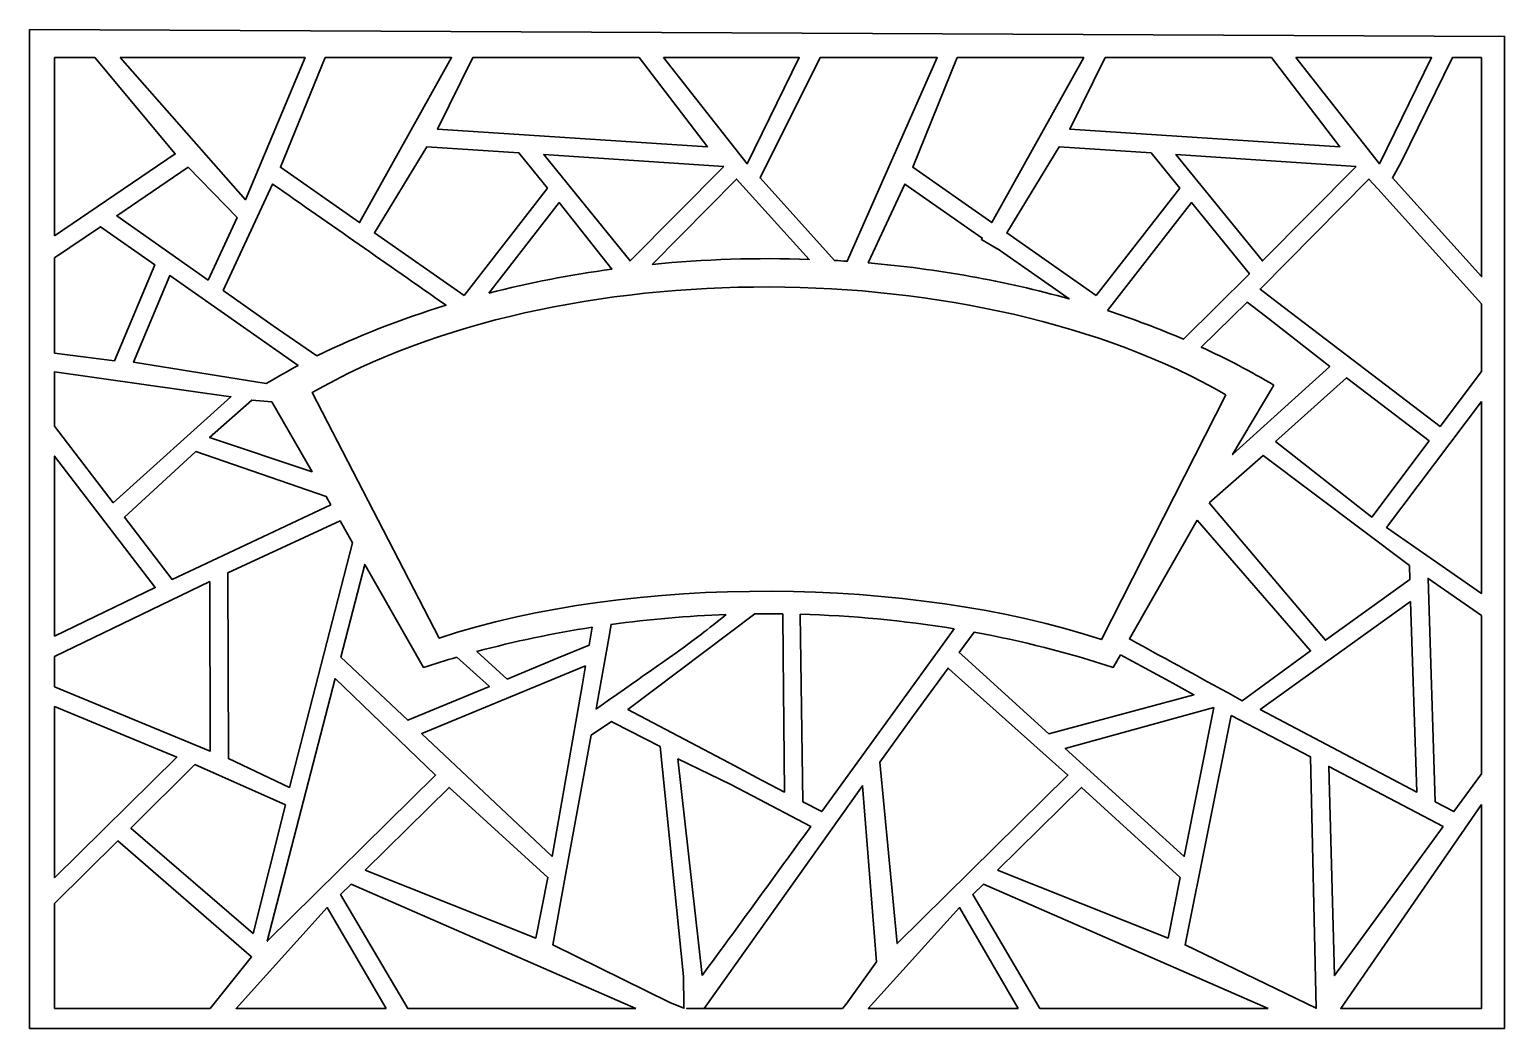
# Model space of a CAD drawing. Header units: centimetres. Extents: x -17.06 to -10.32, y -0.58 to 3.98.
import ezdxf

# ---------------------------------------------------------------- set-up
doc = ezdxf.new("R2010")
doc.units = ezdxf.units.CM
doc.header["$MEASUREMENT"] = 0
doc.layers.add('layer 1', color=7, linetype='Continuous')

msp = doc.modelspace()

# ---------------------------------------------------------------- linework, layer by layer
at = {"layer": 'layer 1', "color": 250, "lineweight": 30}
for points, knots in [([(-14.23947, -0.58436), (-14.23947, -0.58436), (-13.23503, -0.58436), (-13.23503, -0.58436), (-13.23503, -0.58436), (-13.23503, -0.58436), (-14.23947, -0.58436), (-14.23947, -0.58436), (-14.23947, -0.58436), (-14.23947, -0.58436), (-17.0617, -0.58436), (-17.0617, -0.58436), (-17.0617, -0.58436), (-17.0617, -0.58436), (-17.0617, 3.97959), (-17.0617, 3.97959), (-17.0617, 3.97959), (-17.0617, 3.97959), (-10.32105, 3.94799), (-10.32105, 3.94799), (-10.32105, 3.94799), (-10.32105, 3.94799), (-10.32105, 3.94259), (-10.32105, 3.94259), (-10.32105, 3.94259), (-10.32105, 3.94259), (-10.32105, -0.58436), (-10.32105, -0.58436), (-10.32105, -0.58436), (-10.32105, -0.58436), (-13.23464, -0.58436), (-13.23464, -0.58436), (-13.23464, -0.58436), (-13.23464, -0.58436), (-14.23947, -0.58436), (-14.23947, -0.58436)], [0, 0, 0, 0, 0.1, 0.1, 0.1, 0.1, 0.2, 0.2, 0.2, 0.2, 0.3, 0.3, 0.3, 0.3, 0.4, 0.4, 0.4, 0.4, 0.5, 0.5, 0.5, 0.5, 0.6, 0.6, 0.6, 0.6, 0.7, 0.7, 0.7, 0.7, 0.8, 0.8, 0.8, 0.8, 1, 1, 1, 1]), ([(-16.9472, 3.03659), (-16.9472, 3.03659), (-16.9472, 3.851), (-16.9472, 3.851), (-16.9472, 3.851), (-16.9472, 3.851), (-16.94578, 3.851), (-16.94578, 3.851), (-16.94578, 3.851), (-16.94578, 3.851), (-16.76312, 3.851), (-16.76312, 3.851), (-16.76312, 3.851), (-16.76312, 3.851), (-16.39529, 3.41118), (-16.39529, 3.41118), (-16.39529, 3.41118), (-16.39529, 3.41118), (-16.9472, 3.03659), (-16.9472, 3.03659)], [0, 0, 0, 0, 0.1666667, 0.1666667, 0.1666667, 0.1666667, 0.3333333, 0.3333333, 0.3333333, 0.3333333, 0.5, 0.5, 0.5, 0.5, 0.6666667, 0.6666667, 0.6666667, 0.6666667, 1, 1, 1, 1]), ([(-16.64696, 3.851), (-16.64696, 3.851), (-15.80253, 3.851), (-15.80253, 3.851), (-15.80253, 3.851), (-15.80253, 3.851), (-16.07518, 3.20161), (-16.07518, 3.20161), (-16.07518, 3.20161), (-16.07518, 3.20161), (-16.64696, 3.851), (-16.64696, 3.851)], [0, 0, 0, 0, 0.25, 0.25, 0.25, 0.25, 0.5, 0.5, 0.5, 0.5, 1, 1, 1, 1]), ([(-15.71115, 3.851), (-15.71115, 3.851), (-15.13299, 3.851), (-15.13299, 3.851), (-15.13299, 3.851), (-15.13299, 3.851), (-15.55342, 3.09779), (-15.55342, 3.09779), (-15.55342, 3.09779), (-15.55342, 3.09779), (-15.91486, 3.35016), (-15.91486, 3.35016), (-15.91486, 3.35016), (-15.91486, 3.35016), (-15.71115, 3.851), (-15.71115, 3.851)], [0, 0, 0, 0, 0.2, 0.2, 0.2, 0.2, 0.4, 0.4, 0.4, 0.4, 0.6, 0.6, 0.6, 0.6, 1, 1, 1, 1]), ([(-15.03585, 3.851), (-15.03585, 3.851), (-14.27587, 3.851), (-14.27587, 3.851), (-14.27587, 3.851), (-14.27587, 3.851), (-13.96345, 3.44336), (-13.96345, 3.44336), (-13.96345, 3.44336), (-13.96345, 3.44336), (-15.19716, 3.52386), (-15.19716, 3.52386), (-15.19716, 3.52386), (-15.19716, 3.52386), (-15.03585, 3.851), (-15.03585, 3.851)], [0, 0, 0, 0, 0.2, 0.2, 0.2, 0.2, 0.4, 0.4, 0.4, 0.4, 0.6, 0.6, 0.6, 0.6, 1, 1, 1, 1]), ([(-14.16419, 3.851), (-14.16419, 3.851), (-13.54368, 3.851), (-13.54368, 3.851), (-13.54368, 3.851), (-13.54368, 3.851), (-13.78147, 3.3663), (-13.78147, 3.3663), (-13.78147, 3.3663), (-13.78147, 3.3663), (-14.16419, 3.851), (-14.16419, 3.851)], [0, 0, 0, 0, 0.25, 0.25, 0.25, 0.25, 0.5, 0.5, 0.5, 0.5, 1, 1, 1, 1]), ([(-13.38311, 2.92475), (-13.36029, 2.92351), (-13.34705, 2.92208), (-13.32427, 2.92055), (-13.32427, 2.92055), (-13.32427, 2.92055), (-12.91319, 3.851), (-12.91319, 3.851), (-12.91319, 3.851), (-12.91319, 3.851), (-13.44854, 3.851), (-13.44854, 3.851), (-13.44854, 3.851), (-13.44854, 3.851), (-13.72279, 3.30147), (-13.72279, 3.30147), (-13.72279, 3.30147), (-13.72279, 3.30147), (-13.38311, 2.92475), (-13.38311, 2.92475)], [0, 0, 0, 0, 0.1666667, 0.1666667, 0.1666667, 0.1666667, 0.3333333, 0.3333333, 0.3333333, 0.3333333, 0.5, 0.5, 0.5, 0.5, 0.6666667, 0.6666667, 0.6666667, 0.6666667, 1, 1, 1, 1]), ([(-12.82181, 3.851), (-12.82181, 3.851), (-12.24366, 3.851), (-12.24366, 3.851), (-12.24366, 3.851), (-12.24366, 3.851), (-12.66409, 3.09779), (-12.66409, 3.09779), (-12.66409, 3.09779), (-12.66409, 3.09779), (-13.02552, 3.35016), (-13.02552, 3.35016), (-13.02552, 3.35016), (-13.02552, 3.35016), (-12.82181, 3.851), (-12.82181, 3.851)], [0, 0, 0, 0, 0.2, 0.2, 0.2, 0.2, 0.4, 0.4, 0.4, 0.4, 0.6, 0.6, 0.6, 0.6, 1, 1, 1, 1]), ([(-12.14651, 3.851), (-12.14651, 3.851), (-11.38654, 3.851), (-11.38654, 3.851), (-11.38654, 3.851), (-11.38654, 3.851), (-11.07412, 3.44336), (-11.07412, 3.44336), (-11.07412, 3.44336), (-11.07412, 3.44336), (-12.30782, 3.52386), (-12.30782, 3.52386), (-12.30782, 3.52386), (-12.30782, 3.52386), (-12.14651, 3.851), (-12.14651, 3.851)], [0, 0, 0, 0, 0.2, 0.2, 0.2, 0.2, 0.4, 0.4, 0.4, 0.4, 0.6, 0.6, 0.6, 0.6, 1, 1, 1, 1]), ([(-11.27485, 3.851), (-11.27485, 3.851), (-10.65434, 3.851), (-10.65434, 3.851), (-10.65434, 3.851), (-10.65434, 3.851), (-10.89214, 3.3663), (-10.89214, 3.3663), (-10.89214, 3.3663), (-10.89214, 3.3663), (-11.27485, 3.851), (-11.27485, 3.851)], [0, 0, 0, 0, 0.25, 0.25, 0.25, 0.25, 0.5, 0.5, 0.5, 0.5, 1, 1, 1, 1]), ([(-10.42575, 3.851), (-10.42575, 3.851), (-10.42575, 2.85105), (-10.42575, 2.85105), (-10.42575, 2.85105), (-10.42575, 2.85105), (-10.83346, 3.30147), (-10.83346, 3.30147), (-10.83346, 3.30147), (-10.83346, 3.30147), (-10.79317, 3.37311), (-10.79317, 3.37311), (-10.79317, 3.37311), (-10.79317, 3.37311), (-10.79317, 3.37311), (-10.79317, 3.37311), (-10.79317, 3.37311), (-10.79317, 3.37311), (-10.55921, 3.851), (-10.55921, 3.851), (-10.55921, 3.851), (-10.55921, 3.851), (-10.42643, 3.851), (-10.42643, 3.851), (-10.42643, 3.851), (-10.42643, 3.851), (-10.42575, 3.851), (-10.42575, 3.851)], [0, 0, 0, 0, 0.125, 0.125, 0.125, 0.125, 0.25, 0.25, 0.25, 0.25, 0.375, 0.375, 0.375, 0.375, 0.5, 0.5, 0.5, 0.5, 0.625, 0.625, 0.625, 0.625, 0.75, 0.75, 0.75, 0.75, 1, 1, 1, 1]), ([(-15.07585, 2.76431), (-15.07585, 2.76431), (-14.69465, 3.25514), (-14.69465, 3.25514), (-14.69465, 3.25514), (-14.69465, 3.25514), (-14.82513, 3.4156), (-14.82513, 3.4156), (-14.82513, 3.4156), (-14.82513, 3.4156), (-15.24629, 3.44309), (-15.24629, 3.44309), (-15.24629, 3.44309), (-15.24629, 3.44309), (-15.48524, 3.05017), (-15.48524, 3.05017), (-15.48524, 3.05017), (-15.48524, 3.05017), (-15.07585, 2.76431), (-15.07585, 2.76431)], [0, 0, 0, 0, 0.1666667, 0.1666667, 0.1666667, 0.1666667, 0.3333333, 0.3333333, 0.3333333, 0.3333333, 0.5, 0.5, 0.5, 0.5, 0.6666667, 0.6666667, 0.6666667, 0.6666667, 1, 1, 1, 1]), ([(-12.18651, 2.76431), (-12.18651, 2.76431), (-11.80531, 3.25514), (-11.80531, 3.25514), (-11.80531, 3.25514), (-11.80531, 3.25514), (-11.93579, 3.4156), (-11.93579, 3.4156), (-11.93579, 3.4156), (-11.93579, 3.4156), (-12.35695, 3.44309), (-12.35695, 3.44309), (-12.35695, 3.44309), (-12.35695, 3.44309), (-12.5959, 3.05017), (-12.5959, 3.05017), (-12.5959, 3.05017), (-12.5959, 3.05017), (-12.18651, 2.76431), (-12.18651, 2.76431)], [0, 0, 0, 0, 0.1666667, 0.1666667, 0.1666667, 0.1666667, 0.3333333, 0.3333333, 0.3333333, 0.3333333, 0.5, 0.5, 0.5, 0.5, 0.6666667, 0.6666667, 0.6666667, 0.6666667, 1, 1, 1, 1]), ([(-13.88864, 3.35442), (-13.88864, 3.35442), (-14.71196, 3.40822), (-14.71196, 3.40822), (-14.71196, 3.40822), (-14.71196, 3.40822), (-14.31706, 2.92261), (-14.31706, 2.92261), (-14.31706, 2.92261), (-14.31706, 2.92261), (-13.88864, 3.35442), (-13.88864, 3.35442)], [0, 0, 0, 0, 0.25, 0.25, 0.25, 0.25, 0.5, 0.5, 0.5, 0.5, 1, 1, 1, 1]), ([(-10.9993, 3.35442), (-10.9993, 3.35442), (-11.82262, 3.40822), (-11.82262, 3.40822), (-11.82262, 3.40822), (-11.82262, 3.40822), (-11.42773, 2.92261), (-11.42773, 2.92261), (-11.42773, 2.92261), (-11.42773, 2.92261), (-10.9993, 3.35442), (-10.9993, 3.35442)], [0, 0, 0, 0, 0.25, 0.25, 0.25, 0.25, 0.5, 0.5, 0.5, 0.5, 1, 1, 1, 1]), ([(-16.24529, 2.83505), (-16.24529, 2.83505), (-16.11268, 3.1208), (-16.11268, 3.1208), (-16.11268, 3.1208), (-16.11268, 3.1208), (-16.33617, 3.35044), (-16.33617, 3.35044), (-16.33617, 3.35044), (-16.33617, 3.35044), (-16.6631, 3.12854), (-16.6631, 3.12854), (-16.6631, 3.12854), (-16.6631, 3.12854), (-16.24529, 2.83505), (-16.24529, 2.83505)], [0, 0, 0, 0, 0.2, 0.2, 0.2, 0.2, 0.4, 0.4, 0.4, 0.4, 0.6, 0.6, 0.6, 0.6, 1, 1, 1, 1]), ([(-15.74914, 2.48801), (-15.56279, 2.57944), (-15.36448, 2.65667), (-15.15801, 2.7199), (-15.15801, 2.7199), (-15.43078, 2.91036), (-15.68075, 3.08491), (-15.95053, 3.27329), (-15.95053, 3.27329), (-15.95053, 3.27329), (-16.17638, 2.78664), (-16.17638, 2.78664), (-16.17638, 2.78664), (-16.17638, 2.78664), (-15.94797, 2.6262), (-15.94797, 2.6262), (-15.94797, 2.6262), (-15.94797, 2.6262), (-15.94797, 2.6262), (-15.94797, 2.6262), (-15.94797, 2.6262), (-15.94797, 2.6262), (-15.94797, 2.6262), (-15.94797, 2.6262), (-15.94797, 2.6262), (-15.94797, 2.6262), (-15.94797, 2.6262), (-15.94797, 2.6262), (-15.94797, 2.6262), (-15.94797, 2.6262), (-15.74914, 2.48801), (-15.74914, 2.48801)], [0, 0, 0, 0, 0.1111111, 0.1111111, 0.1111111, 0.1111111, 0.2222222, 0.2222222, 0.2222222, 0.2222222, 0.3333333, 0.3333333, 0.3333333, 0.3333333, 0.4444444, 0.4444444, 0.4444444, 0.4444444, 0.5555556, 0.5555556, 0.5555556, 0.5555556, 0.6666667, 0.6666667, 0.6666667, 0.6666667, 0.7777778, 0.7777778, 0.7777778, 0.7777778, 1, 1, 1, 1]), ([(-14.21595, 2.90644), (-13.97852, 2.93015), (-13.73781, 2.93776), (-13.49826, 2.92943), (-13.49826, 2.92943), (-13.49826, 2.92943), (-13.83029, 3.29625), (-13.83029, 3.29625), (-13.83029, 3.29625), (-13.83029, 3.29625), (-14.21595, 2.90644), (-14.21595, 2.90644)], [0, 0, 0, 0, 0.25, 0.25, 0.25, 0.25, 0.5, 0.5, 0.5, 0.5, 1, 1, 1, 1]), ([(-13.22853, 2.91329), (-12.91386, 2.88636), (-12.60417, 2.83144), (-12.30974, 2.74857), (-12.30974, 2.74857), (-12.30974, 2.74857), (-12.63935, 2.97873), (-12.63935, 2.97873), (-12.63935, 2.97873), (-12.63935, 2.97873), (-12.64025, 2.97725), (-12.64025, 2.97725), (-12.64025, 2.97725), (-12.64025, 2.97725), (-12.71118, 3.02035), (-12.71118, 3.02035), (-12.71118, 3.02035), (-12.71118, 3.02035), (-12.70754, 3.02634), (-12.70754, 3.02634), (-12.70754, 3.02634), (-12.70754, 3.02634), (-13.06119, 3.27329), (-13.06119, 3.27329), (-13.06119, 3.27329), (-13.06119, 3.27329), (-13.22853, 2.91329), (-13.22853, 2.91329)], [0, 0, 0, 0, 0.125, 0.125, 0.125, 0.125, 0.25, 0.25, 0.25, 0.25, 0.375, 0.375, 0.375, 0.375, 0.5, 0.5, 0.5, 0.5, 0.625, 0.625, 0.625, 0.625, 0.75, 0.75, 0.75, 0.75, 1, 1, 1, 1]), ([(-10.42575, 2.72707), (-10.42575, 2.72707), (-10.42575, 2.41769), (-10.42575, 2.41769), (-10.42575, 2.41769), (-10.42575, 2.41769), (-10.61542, 2.16641), (-10.61542, 2.16641), (-10.61542, 2.16641), (-10.61542, 2.16641), (-11.35793, 2.73249), (-11.35793, 2.73249), (-11.35793, 2.73249), (-11.35793, 2.73249), (-11.43818, 2.79368), (-11.43818, 2.79368), (-11.43818, 2.79368), (-11.43818, 2.79368), (-10.94095, 3.29625), (-10.94095, 3.29625), (-10.94095, 3.29625), (-10.94095, 3.29625), (-10.90041, 3.25146), (-10.90041, 3.25146), (-10.90041, 3.25146), (-10.90041, 3.25146), (-10.42575, 2.72707), (-10.42575, 2.72707)], [0, 0, 0, 0, 0.125, 0.125, 0.125, 0.125, 0.25, 0.25, 0.25, 0.25, 0.375, 0.375, 0.375, 0.375, 0.5, 0.5, 0.5, 0.5, 0.625, 0.625, 0.625, 0.625, 0.75, 0.75, 0.75, 0.75, 1, 1, 1, 1]), ([(-14.96227, 2.77504), (-14.77926, 2.82219), (-14.59097, 2.85877), (-14.39972, 2.88477), (-14.39972, 2.88477), (-14.39972, 2.88477), (-14.64081, 3.18894), (-14.64081, 3.18894), (-14.64081, 3.18894), (-14.64081, 3.18894), (-14.96227, 2.77504), (-14.96227, 2.77504)], [0, 0, 0, 0, 0.25, 0.25, 0.25, 0.25, 0.5, 0.5, 0.5, 0.5, 1, 1, 1, 1]), ([(-12.13485, 2.69531), (-12.01618, 2.65654), (-11.90049, 2.61298), (-11.7884, 2.56473), (-11.7884, 2.56473), (-11.7884, 2.56473), (-11.48655, 2.86316), (-11.48655, 2.86316), (-11.48655, 2.86316), (-11.48655, 2.86316), (-11.75148, 3.18894), (-11.75148, 3.18894), (-11.75148, 3.18894), (-11.75148, 3.18894), (-12.13485, 2.69531), (-12.13485, 2.69531)], [0, 0, 0, 0, 0.2, 0.2, 0.2, 0.2, 0.4, 0.4, 0.4, 0.4, 0.6, 0.6, 0.6, 0.6, 1, 1, 1, 1]), ([(-16.9472, 2.50025), (-16.9472, 2.50025), (-16.9472, 2.93571), (-16.9472, 2.93571), (-16.9472, 2.93571), (-16.9472, 2.93571), (-16.73693, 3.07843), (-16.73693, 3.07843), (-16.73693, 3.07843), (-16.73693, 3.07843), (-16.48948, 2.9046), (-16.48948, 2.9046), (-16.48948, 2.9046), (-16.48948, 2.9046), (-16.67384, 2.46534), (-16.67384, 2.46534), (-16.67384, 2.46534), (-16.67384, 2.46534), (-16.9472, 2.50025), (-16.9472, 2.50025)], [0, 0, 0, 0, 0.1666667, 0.1666667, 0.1666667, 0.1666667, 0.3333333, 0.3333333, 0.3333333, 0.3333333, 0.5, 0.5, 0.5, 0.5, 0.6666667, 0.6666667, 0.6666667, 0.6666667, 1, 1, 1, 1]), ([(-11.59455, 2.31123), (-11.59455, 2.31123), (-12.16333, 1.19264), (-12.16333, 1.19264), (-12.16333, 1.19264), (-13.0306, 1.47878), (-14.30734, 1.49253), (-15.18914, 1.19897), (-15.18914, 1.19897), (-15.18914, 1.19897), (-15.77024, 2.32064), (-15.77024, 2.32064), (-15.77024, 2.32064), (-14.63962, 2.97016), (-12.72382, 2.96146), (-11.59455, 2.31123)], [0, 0, 0, 0, 0.2, 0.2, 0.2, 0.2, 0.4, 0.4, 0.4, 0.4, 0.6, 0.6, 0.6, 0.6, 1, 1, 1, 1]), ([(-15.98004, 2.36166), (-15.93699, 2.38668), (-15.87908, 2.42115), (-15.83452, 2.44453), (-15.83452, 2.44453), (-15.83452, 2.44453), (-16.42032, 2.85603), (-16.42032, 2.85603), (-16.42032, 2.85603), (-16.42032, 2.85603), (-16.58588, 2.45978), (-16.58588, 2.45978), (-16.58588, 2.45978), (-16.58588, 2.45978), (-15.98004, 2.36166), (-15.98004, 2.36166)], [0, 0, 0, 0, 0.2, 0.2, 0.2, 0.2, 0.4, 0.4, 0.4, 0.4, 0.6, 0.6, 0.6, 0.6, 1, 1, 1, 1]), ([(-11.37472, 2.35453), (-11.37472, 2.35453), (-11.56346, 2.03776), (-11.56346, 2.03776), (-11.56346, 2.03776), (-11.56346, 2.03776), (-11.12001, 2.43973), (-11.12001, 2.43973), (-11.12001, 2.43973), (-11.12001, 2.43973), (-11.4132, 2.6698), (-11.4132, 2.6698), (-11.4132, 2.6698), (-11.4132, 2.6698), (-11.4973, 2.73392), (-11.4973, 2.73392), (-11.4973, 2.73392), (-11.4973, 2.73392), (-11.70715, 2.52864), (-11.70715, 2.52864), (-11.70715, 2.52864), (-11.59186, 2.4758), (-11.48076, 2.41779), (-11.37472, 2.35453)], [0, 0, 0, 0, 0.1428571, 0.1428571, 0.1428571, 0.1428571, 0.2857143, 0.2857143, 0.2857143, 0.2857143, 0.4285714, 0.4285714, 0.4285714, 0.4285714, 0.5714286, 0.5714286, 0.5714286, 0.5714286, 0.7142857, 0.7142857, 0.7142857, 0.7142857, 1, 1, 1, 1]), ([(-16.9472, 2.16739), (-16.9472, 2.16739), (-16.9472, 2.41628), (-16.9472, 2.41628), (-16.9472, 2.41628), (-16.9472, 2.41628), (-16.14144, 2.3019), (-16.14144, 2.3019), (-16.14144, 2.3019), (-16.14144, 2.3019), (-16.67912, 1.81774), (-16.67912, 1.81774), (-16.67912, 1.81774), (-16.67912, 1.81774), (-16.9472, 2.16739), (-16.9472, 2.16739)], [0, 0, 0, 0, 0.2, 0.2, 0.2, 0.2, 0.4, 0.4, 0.4, 0.4, 0.6, 0.6, 0.6, 0.6, 1, 1, 1, 1]), ([(-11.36813, 2.09671), (-11.36813, 2.09671), (-10.92805, 1.75223), (-10.92805, 1.75223), (-10.92805, 1.75223), (-10.92805, 1.75223), (-10.66564, 2.09987), (-10.66564, 2.09987), (-10.66564, 2.09987), (-10.66564, 2.09987), (-11.04297, 2.38882), (-11.04297, 2.38882), (-11.04297, 2.38882), (-11.04297, 2.38882), (-11.36813, 2.09671), (-11.36813, 2.09671)], [0, 0, 0, 0, 0.2, 0.2, 0.2, 0.2, 0.4, 0.4, 0.4, 0.4, 0.6, 0.6, 0.6, 0.6, 1, 1, 1, 1]), ([(-15.95436, 2.27839), (-15.95436, 2.27839), (-16.04518, 2.28659), (-16.04518, 2.28659), (-16.04518, 2.28659), (-16.04518, 2.28659), (-16.23866, 2.11624), (-16.23866, 2.11624), (-16.23866, 2.11624), (-16.23866, 2.11624), (-15.77031, 1.95888), (-15.77031, 1.95888), (-15.77031, 1.95888), (-15.77031, 1.95888), (-15.95436, 2.27839), (-15.95436, 2.27839)], [0, 0, 0, 0, 0.2, 0.2, 0.2, 0.2, 0.4, 0.4, 0.4, 0.4, 0.6, 0.6, 0.6, 0.6, 1, 1, 1, 1]), ([(-10.42575, 2.27975), (-10.42575, 2.27975), (-10.42575, 1.40339), (-10.42575, 1.40339), (-10.42575, 1.40339), (-10.42575, 1.40339), (-10.85974, 1.70479), (-10.85974, 1.70479), (-10.85974, 1.70479), (-10.85974, 1.70479), (-10.42575, 2.27975), (-10.42575, 2.27975)], [0, 0, 0, 0, 0.25, 0.25, 0.25, 0.25, 0.5, 0.5, 0.5, 0.5, 1, 1, 1, 1]), ([(-16.9472, 1.20839), (-16.9472, 1.20839), (-16.9472, 2.03079), (-16.9472, 2.03079), (-16.9472, 2.03079), (-16.9472, 2.03079), (-16.4867, 1.43017), (-16.4867, 1.43017), (-16.4867, 1.43017), (-16.4867, 1.43017), (-16.9472, 1.20839), (-16.9472, 1.20839)], [0, 0, 0, 0, 0.25, 0.25, 0.25, 0.25, 0.5, 0.5, 0.5, 0.5, 1, 1, 1, 1]), ([(-15.68412, 1.80759), (-15.68412, 1.80759), (-15.70582, 1.84568), (-15.70582, 1.84568), (-15.70582, 1.84568), (-15.70582, 1.84568), (-16.30148, 2.05227), (-16.30148, 2.05227), (-16.30148, 2.05227), (-16.30148, 2.05227), (-16.62796, 1.75102), (-16.62796, 1.75102), (-16.62796, 1.75102), (-16.62796, 1.75102), (-16.41021, 1.46701), (-16.41021, 1.46701), (-16.41021, 1.46701), (-16.41021, 1.46701), (-15.68412, 1.80759), (-15.68412, 1.80759)], [0, 0, 0, 0, 0.1666667, 0.1666667, 0.1666667, 0.1666667, 0.3333333, 0.3333333, 0.3333333, 0.3333333, 0.5, 0.5, 0.5, 0.5, 0.6666667, 0.6666667, 0.6666667, 0.6666667, 1, 1, 1, 1]), ([(-11.67129, 1.81757), (-11.67129, 1.81757), (-11.42467, 2.03307), (-11.42467, 2.03307), (-11.42467, 2.03307), (-11.42467, 2.03307), (-10.75511, 1.53052), (-10.75511, 1.53052), (-10.75511, 1.53052), (-10.75511, 1.53052), (-10.75308, 1.46701), (-10.75308, 1.46701), (-10.75308, 1.46701), (-10.75308, 1.46701), (-11.1396, 1.18923), (-11.1396, 1.18923), (-11.1396, 1.18923), (-11.1396, 1.18923), (-11.67129, 1.81757), (-11.67129, 1.81757)], [0, 0, 0, 0, 0.1666667, 0.1666667, 0.1666667, 0.1666667, 0.3333333, 0.3333333, 0.3333333, 0.3333333, 0.5, 0.5, 0.5, 0.5, 0.6666667, 0.6666667, 0.6666667, 0.6666667, 1, 1, 1, 1]), ([(-15.58566, 1.63475), (-15.58566, 1.63475), (-15.64245, 1.73444), (-15.64245, 1.73444), (-15.64245, 1.73444), (-15.64245, 1.73444), (-16.15559, 1.49684), (-16.15559, 1.49684), (-16.15559, 1.49684), (-16.15559, 1.49684), (-16.15251, 0.64849), (-16.15251, 0.64849), (-16.15251, 0.64849), (-16.15251, 0.64849), (-15.8729, 0.51732), (-15.8729, 0.51732), (-15.8729, 0.51732), (-15.8729, 0.51732), (-15.58566, 1.63475), (-15.58566, 1.63475)], [0, 0, 0, 0, 0.1666667, 0.1666667, 0.1666667, 0.1666667, 0.3333333, 0.3333333, 0.3333333, 0.3333333, 0.5, 0.5, 0.5, 0.5, 0.6666667, 0.6666667, 0.6666667, 0.6666667, 1, 1, 1, 1]), ([(-11.72608, 1.73777), (-11.72608, 1.73777), (-12.03498, 1.19553), (-12.03498, 1.19553), (-12.03498, 1.19553), (-11.86334, 1.10144), (-11.69169, 1.00734), (-11.52004, 0.91324), (-11.52004, 0.91324), (-11.52004, 0.91324), (-11.20747, 1.14045), (-11.20747, 1.14045), (-11.20747, 1.14045), (-11.20747, 1.14045), (-11.72608, 1.73777), (-11.72608, 1.73777)], [0, 0, 0, 0, 0.2, 0.2, 0.2, 0.2, 0.4, 0.4, 0.4, 0.4, 0.6, 0.6, 0.6, 0.6, 1, 1, 1, 1]), ([(-15.10813, 1.11233), (-15.15953, 1.09737), (-15.21052, 1.08159), (-15.26104, 1.06492), (-15.26104, 1.06492), (-15.26104, 1.06492), (-15.52926, 1.53575), (-15.52926, 1.53575), (-15.52926, 1.53575), (-15.52926, 1.53575), (-15.63874, 1.11278), (-15.63874, 1.11278), (-15.63874, 1.11278), (-15.63874, 1.11278), (-15.33277, 0.82383), (-15.33277, 0.82383), (-15.33277, 0.82383), (-15.33277, 0.82383), (-14.96007, 0.97809), (-14.96007, 0.97809), (-14.96007, 0.97809), (-14.96007, 0.97809), (-15.10813, 1.11233), (-15.10813, 1.11233)], [0, 0, 0, 0, 0.1428571, 0.1428571, 0.1428571, 0.1428571, 0.2857143, 0.2857143, 0.2857143, 0.2857143, 0.4285714, 0.4285714, 0.4285714, 0.4285714, 0.5714286, 0.5714286, 0.5714286, 0.5714286, 0.7142857, 0.7142857, 0.7142857, 0.7142857, 1, 1, 1, 1]), ([(-16.9472, 0.97651), (-16.9472, 0.97651), (-16.9472, 1.11559), (-16.9472, 1.11559), (-16.9472, 1.11559), (-16.9472, 1.11559), (-16.23815, 1.45708), (-16.23815, 1.45708), (-16.23815, 1.45708), (-16.23815, 1.45708), (-16.23533, 0.68268), (-16.23533, 0.68268), (-16.23533, 0.68268), (-16.23533, 0.68268), (-16.9472, 0.97651), (-16.9472, 0.97651)], [0, 0, 0, 0, 0.2, 0.2, 0.2, 0.2, 0.4, 0.4, 0.4, 0.4, 0.6, 0.6, 0.6, 0.6, 1, 1, 1, 1]), ([(-10.42575, 1.30178), (-10.42575, 1.30178), (-10.42575, 0.57977), (-10.42575, 0.57977), (-10.42575, 0.57977), (-10.42575, 0.57977), (-10.55205, 0.40654), (-10.55205, 0.40654), (-10.55205, 0.40654), (-10.55205, 0.40654), (-10.63802, 0.45177), (-10.63802, 0.45177), (-10.63802, 0.45177), (-10.63802, 0.45177), (-10.6705, 1.47176), (-10.6705, 1.47176), (-10.6705, 1.47176), (-10.6705, 1.47176), (-10.42575, 1.30178), (-10.42575, 1.30178)], [0, 0, 0, 0, 0.1666667, 0.1666667, 0.1666667, 0.1666667, 0.3333333, 0.3333333, 0.3333333, 0.3333333, 0.5, 0.5, 0.5, 0.5, 0.6666667, 0.6666667, 0.6666667, 0.6666667, 1, 1, 1, 1]), ([(-10.74989, 1.36664), (-10.74989, 1.36664), (-11.43753, 0.87244), (-11.43753, 0.87244), (-11.43753, 0.87244), (-11.43753, 0.87244), (-10.72216, 0.49604), (-10.72216, 0.49604), (-10.72216, 0.49604), (-10.72216, 0.49604), (-10.74989, 1.36664), (-10.74989, 1.36664)], [0, 0, 0, 0, 0.25, 0.25, 0.25, 0.25, 0.5, 0.5, 0.5, 0.5, 1, 1, 1, 1]), ([(-13.8776, 1.30684), (-14.05411, 1.30048), (-14.23005, 1.28534), (-14.40389, 1.26146), (-14.40389, 1.26146), (-14.40389, 1.26146), (-14.41489, 1.19957), (-14.41489, 1.19957), (-14.41489, 1.19957), (-14.41489, 1.19957), (-14.46795, 0.90129), (-14.46795, 0.90129), (-14.46795, 0.90129), (-14.46795, 0.90129), (-14.47275, 0.87506), (-14.47275, 0.87506), (-14.47275, 0.87506), (-14.46699, 0.87912), (-14.46132, 0.88312), (-14.45574, 0.88705), (-14.45574, 0.88705), (-14.00516, 1.20461), (-14.11066, 1.12313), (-13.8776, 1.30684)], [0, 0, 0, 0, 0.1428571, 0.1428571, 0.1428571, 0.1428571, 0.2857143, 0.2857143, 0.2857143, 0.2857143, 0.4285714, 0.4285714, 0.4285714, 0.4285714, 0.5714286, 0.5714286, 0.5714286, 0.5714286, 0.7142857, 0.7142857, 0.7142857, 0.7142857, 1, 1, 1, 1]), ([(-13.61938, 1.30989), (-13.66172, 1.3104), (-13.70406, 1.31044), (-13.74639, 1.30995), (-13.74639, 1.30995), (-13.74639, 1.30995), (-14.32687, 0.87244), (-14.32687, 0.87244), (-14.32687, 0.87244), (-14.32687, 0.87244), (-13.83887, 0.61568), (-13.83887, 0.61568), (-13.83887, 0.61568), (-13.83887, 0.61568), (-13.73888, 0.56307), (-13.73888, 0.56307), (-13.73888, 0.56307), (-13.73888, 0.56307), (-13.6115, 0.49604), (-13.6115, 0.49604), (-13.6115, 0.49604), (-13.6115, 0.49604), (-13.61753, 1.119), (-13.61753, 1.119), (-13.61753, 1.119), (-13.61753, 1.119), (-13.61753, 1.119), (-13.61753, 1.119), (-13.61753, 1.119), (-13.61753, 1.119), (-13.61938, 1.30989), (-13.61938, 1.30989)], [0, 0, 0, 0, 0.1111111, 0.1111111, 0.1111111, 0.1111111, 0.2222222, 0.2222222, 0.2222222, 0.2222222, 0.3333333, 0.3333333, 0.3333333, 0.3333333, 0.4444444, 0.4444444, 0.4444444, 0.4444444, 0.5555556, 0.5555556, 0.5555556, 0.5555556, 0.6666667, 0.6666667, 0.6666667, 0.6666667, 0.7777778, 0.7777778, 0.7777778, 0.7777778, 1, 1, 1, 1]), ([(-12.8358, 1.24181), (-13.06715, 1.2797), (-13.30296, 1.30188), (-13.53953, 1.30833), (-13.53953, 1.30833), (-13.53953, 1.30833), (-13.52736, 0.45177), (-13.52736, 0.45177), (-13.52736, 0.45177), (-13.52736, 0.45177), (-13.44138, 0.40654), (-13.44138, 0.40654), (-13.44138, 0.40654), (-13.44138, 0.40654), (-12.8358, 1.24181), (-12.8358, 1.24181)], [0, 0, 0, 0, 0.2, 0.2, 0.2, 0.2, 0.4, 0.4, 0.4, 0.4, 0.6, 0.6, 0.6, 0.6, 1, 1, 1, 1]), ([(-14.49077, 1.24881), (-14.66926, 1.22117), (-14.84522, 1.18417), (-15.01699, 1.13789), (-15.01699, 1.13789), (-15.01699, 1.13789), (-14.87813, 1.01201), (-14.87813, 1.01201), (-14.87813, 1.01201), (-14.87813, 1.01201), (-14.64555, 1.10827), (-14.64555, 1.10827), (-14.64555, 1.10827), (-14.64555, 1.10827), (-14.50467, 1.16658), (-14.50467, 1.16658), (-14.50467, 1.16658), (-14.50467, 1.16658), (-14.49077, 1.24881), (-14.49077, 1.24881)], [0, 0, 0, 0, 0.1666667, 0.1666667, 0.1666667, 0.1666667, 0.3333333, 0.3333333, 0.3333333, 0.3333333, 0.5, 0.5, 0.5, 0.5, 0.6666667, 0.6666667, 0.6666667, 0.6666667, 1, 1, 1, 1]), ([(-12.07639, 1.12284), (-12.07639, 1.12284), (-12.10939, 1.06492), (-12.10939, 1.06492), (-12.10939, 1.06492), (-12.31472, 1.13266), (-12.5276, 1.18634), (-12.74489, 1.22603), (-12.74489, 1.22603), (-12.74489, 1.22603), (-12.81252, 1.13298), (-12.81252, 1.13298), (-12.81252, 1.13298), (-12.81252, 1.13298), (-12.78779, 1.11058), (-12.78779, 1.11058), (-12.78779, 1.11058), (-12.78779, 1.11058), (-12.40327, 0.76219), (-12.40327, 0.76219), (-12.40327, 0.76219), (-12.40327, 0.76219), (-11.74019, 0.94022), (-11.74019, 0.94022), (-11.74019, 0.94022), (-11.74019, 0.94022), (-11.8507, 1.00025), (-11.8507, 1.00025), (-11.8507, 1.00025), (-11.8507, 1.00025), (-12.07639, 1.12284), (-12.07639, 1.12284)], [0, 0, 0, 0, 0.1111111, 0.1111111, 0.1111111, 0.1111111, 0.2222222, 0.2222222, 0.2222222, 0.2222222, 0.3333333, 0.3333333, 0.3333333, 0.3333333, 0.4444444, 0.4444444, 0.4444444, 0.4444444, 0.5555556, 0.5555556, 0.5555556, 0.5555556, 0.6666667, 0.6666667, 0.6666667, 0.6666667, 0.7777778, 0.7777778, 0.7777778, 0.7777778, 1, 1, 1, 1]), ([(-15.6641, 1.01481), (-15.6641, 1.01481), (-15.20584, 0.57323), (-15.20584, 0.57323), (-15.20584, 0.57323), (-15.20584, 0.57323), (-15.97494, -0.18606), (-15.97494, -0.18606), (-15.97494, -0.18606), (-15.97494, -0.18606), (-15.6641, 1.01481), (-15.6641, 1.01481)], [0, 0, 0, 0, 0.25, 0.25, 0.25, 0.25, 0.5, 0.5, 0.5, 0.5, 1, 1, 1, 1]), ([(-14.52051, 1.07291), (-14.52051, 1.07291), (-14.52054, 1.07274), (-14.52054, 1.07274), (-14.52054, 1.07274), (-14.52054, 1.07274), (-14.5361, 0.98071), (-14.5361, 0.98071), (-14.5361, 0.98071), (-14.5361, 0.98071), (-14.67387, 0.2016), (-14.67387, 0.2016), (-14.67387, 0.2016), (-14.67387, 0.2016), (-15.26964, 0.76284), (-15.26964, 0.76284), (-15.26964, 0.76284), (-15.26964, 0.76284), (-15.26863, 0.76326), (-15.26863, 0.76326), (-15.26863, 0.76326), (-15.26863, 0.76326), (-14.59039, 1.04399), (-14.59039, 1.04399), (-14.59039, 1.04399), (-14.59039, 1.04399), (-14.52051, 1.07291), (-14.52051, 1.07291)], [0, 0, 0, 0, 0.125, 0.125, 0.125, 0.125, 0.25, 0.25, 0.25, 0.25, 0.375, 0.375, 0.375, 0.375, 0.5, 0.5, 0.5, 0.5, 0.625, 0.625, 0.625, 0.625, 0.75, 0.75, 0.75, 0.75, 1, 1, 1, 1]), ([(-13.17608, 0.63277), (-13.17608, 0.63277), (-13.09623, -0.19683), (-13.09623, -0.19683), (-13.09623, -0.19683), (-13.09623, -0.19683), (-12.31651, 0.57323), (-12.31651, 0.57323), (-12.31651, 0.57323), (-12.31651, 0.57323), (-12.47182, 0.71195), (-12.47182, 0.71195), (-12.47182, 0.71195), (-12.47182, 0.71195), (-12.84521, 1.04544), (-12.84521, 1.04544), (-12.84521, 1.04544), (-12.84521, 1.04544), (-12.86397, 1.0622), (-12.86397, 1.0622), (-12.86397, 1.0622), (-12.86397, 1.0622), (-13.0214, 0.84559), (-13.0214, 0.84559), (-13.0214, 0.84559), (-13.0214, 0.84559), (-13.0214, 0.84559), (-13.0214, 0.84559), (-13.0214, 0.84559), (-13.0214, 0.84559), (-13.0214, 0.84559), (-13.0214, 0.84559), (-13.0214, 0.84559), (-13.0214, 0.84559), (-13.0214, 0.84559), (-13.0214, 0.84559), (-13.0214, 0.84559), (-13.0214, 0.84559), (-13.17608, 0.63277), (-13.17608, 0.63277)], [0, 0, 0, 0, 0.0909091, 0.0909091, 0.0909091, 0.0909091, 0.1818182, 0.1818182, 0.1818182, 0.1818182, 0.2727273, 0.2727273, 0.2727273, 0.2727273, 0.3636364, 0.3636364, 0.3636364, 0.3636364, 0.4545455, 0.4545455, 0.4545455, 0.4545455, 0.5454545, 0.5454545, 0.5454545, 0.5454545, 0.6363636, 0.6363636, 0.6363636, 0.6363636, 0.7272727, 0.7272727, 0.7272727, 0.7272727, 0.8181818, 0.8181818, 0.8181818, 0.8181818, 1, 1, 1, 1]), ([(-16.9472, 0.10367), (-16.9472, 0.10367), (-16.9472, 0.88601), (-16.9472, 0.88601), (-16.9472, 0.88601), (-16.9472, 0.88601), (-16.389, 0.65561), (-16.389, 0.65561), (-16.389, 0.65561), (-16.389, 0.65561), (-16.9472, 0.10367), (-16.9472, 0.10367)], [0, 0, 0, 0, 0.25, 0.25, 0.25, 0.25, 0.5, 0.5, 0.5, 0.5, 1, 1, 1, 1]), ([(-11.64947, 0.88209), (-11.64947, 0.88209), (-11.64949, 0.88198), (-11.64949, 0.88198), (-11.64949, 0.88198), (-11.64949, 0.88198), (-11.78453, 0.2016), (-11.78453, 0.2016), (-11.78453, 0.2016), (-11.78453, 0.2016), (-12.32873, 0.69465), (-12.32873, 0.69465), (-12.32873, 0.69465), (-12.32873, 0.69465), (-11.64947, 0.88209), (-11.64947, 0.88209)], [0, 0, 0, 0, 0.2, 0.2, 0.2, 0.2, 0.4, 0.4, 0.4, 0.4, 0.6, 0.6, 0.6, 0.6, 1, 1, 1, 1]), ([(-14.4945, 0.75609), (-14.4945, 0.75609), (-14.40273, 0.81792), (-14.40273, 0.81792), (-14.40273, 0.81792), (-14.40273, 0.81792), (-14.39122, 0.81186), (-14.39122, 0.81186), (-14.39122, 0.81186), (-14.39122, 0.81186), (-14.39122, 0.81186), (-14.39122, 0.81186), (-14.39122, 0.81186), (-14.39122, 0.81186), (-14.17967, 0.70386), (-14.17967, 0.70386), (-14.17967, 0.70386), (-14.17967, 0.70386), (-14.07304, -0.34731), (-14.07304, -0.34731), (-14.07304, -0.34731), (-14.07304, -0.34731), (-14.07101, -0.47926), (-14.07101, -0.47926), (-14.07101, -0.47926), (-14.07101, -0.47926), (-14.07069, -0.4922), (-14.07069, -0.4922), (-14.07069, -0.4922), (-14.07069, -0.4922), (-14.1353, -0.46621), (-14.1353, -0.46621), (-14.1353, -0.46621), (-14.1353, -0.46621), (-14.66985, -0.20286), (-14.66985, -0.20286), (-14.66985, -0.20286), (-14.66985, -0.20286), (-14.61298, 0.10816), (-14.61298, 0.10816), (-14.61298, 0.10816), (-14.61298, 0.10816), (-14.4945, 0.75609), (-14.4945, 0.75609)], [0, 0, 0, 0, 0.0833333, 0.0833333, 0.0833333, 0.0833333, 0.1666667, 0.1666667, 0.1666667, 0.1666667, 0.25, 0.25, 0.25, 0.25, 0.3333333, 0.3333333, 0.3333333, 0.3333333, 0.4166667, 0.4166667, 0.4166667, 0.4166667, 0.5, 0.5, 0.5, 0.5, 0.5833333, 0.5833333, 0.5833333, 0.5833333, 0.6666667, 0.6666667, 0.6666667, 0.6666667, 0.75, 0.75, 0.75, 0.75, 0.8333333, 0.8333333, 0.8333333, 0.8333333, 1, 1, 1, 1]), ([(-11.56986, 0.84625), (-11.56986, 0.84625), (-11.20809, 0.65728), (-11.20809, 0.65728), (-11.20809, 0.65728), (-11.20809, 0.65728), (-11.18136, -0.4922), (-11.18136, -0.4922), (-11.18136, -0.4922), (-11.18136, -0.4922), (-11.78051, -0.20286), (-11.78051, -0.20286), (-11.78051, -0.20286), (-11.78051, -0.20286), (-11.56986, 0.84625), (-11.56986, 0.84625)], [0, 0, 0, 0, 0.2, 0.2, 0.2, 0.2, 0.4, 0.4, 0.4, 0.4, 0.6, 0.6, 0.6, 0.6, 1, 1, 1, 1]), ([(-15.89225, 0.43812), (-15.89225, 0.43812), (-16.30545, 0.62112), (-16.30545, 0.62112), (-16.30545, 0.62112), (-16.30545, 0.62112), (-16.59852, 0.33134), (-16.59852, 0.33134), (-16.59852, 0.33134), (-16.59852, 0.33134), (-16.03994, -0.14988), (-16.03994, -0.14988), (-16.03994, -0.14988), (-16.03994, -0.14988), (-15.89225, 0.43812), (-15.89225, 0.43812)], [0, 0, 0, 0, 0.2, 0.2, 0.2, 0.2, 0.4, 0.4, 0.4, 0.4, 0.6, 0.6, 0.6, 0.6, 1, 1, 1, 1]), ([(-13.98774, -0.34283), (-13.8222, -0.11579), (-13.65668, 0.11125), (-13.49115, 0.33829), (-13.49115, 0.33829), (-13.49115, 0.33829), (-13.75737, 0.47836), (-13.75737, 0.47836), (-13.75737, 0.47836), (-13.75737, 0.47836), (-13.85647, 0.5305), (-13.85647, 0.5305), (-13.85647, 0.5305), (-13.85647, 0.5305), (-14.09878, 0.64746), (-14.09878, 0.64746), (-14.09878, 0.64746), (-14.09878, 0.64746), (-13.98774, -0.34283), (-13.98774, -0.34283)], [0, 0, 0, 0, 0.1666667, 0.1666667, 0.1666667, 0.1666667, 0.3333333, 0.3333333, 0.3333333, 0.3333333, 0.5, 0.5, 0.5, 0.5, 0.6666667, 0.6666667, 0.6666667, 0.6666667, 1, 1, 1, 1]), ([(-10.60181, 0.33829), (-10.60181, 0.33829), (-11.12419, 0.61314), (-11.12419, 0.61314), (-11.12419, 0.61314), (-11.12419, 0.61314), (-11.0984, -0.34283), (-11.0984, -0.34283), (-11.0984, -0.34283), (-11.0984, -0.34283), (-10.60181, 0.33829), (-10.60181, 0.33829)], [0, 0, 0, 0, 0.25, 0.25, 0.25, 0.25, 0.5, 0.5, 0.5, 0.5, 1, 1, 1, 1]), ([(-15.52706, 0.1391), (-15.52706, 0.1391), (-14.74802, -0.17167), (-14.74802, -0.17167), (-14.74802, -0.17167), (-14.74802, -0.17167), (-14.69282, 0.10617), (-14.69282, 0.10617), (-14.69282, 0.10617), (-14.69282, 0.10617), (-15.14418, 0.51709), (-15.14418, 0.51709), (-15.14418, 0.51709), (-15.14418, 0.51709), (-15.52706, 0.1391), (-15.52706, 0.1391)], [0, 0, 0, 0, 0.2, 0.2, 0.2, 0.2, 0.4, 0.4, 0.4, 0.4, 0.6, 0.6, 0.6, 0.6, 1, 1, 1, 1]), ([(-13.97927, -0.49234), (-13.97927, -0.49234), (-14.05786, -0.49234), (-14.05786, -0.49234), (-14.05786, -0.49234), (-14.05786, -0.49234), (-13.95871, -0.49234), (-13.95871, -0.49234), (-13.95871, -0.49234), (-13.95871, -0.49234), (-13.34694, -0.49234), (-13.34694, -0.49234), (-13.34694, -0.49234), (-13.34694, -0.49234), (-13.32942, -0.4739), (-13.32942, -0.4739), (-13.32942, -0.4739), (-13.32942, -0.4739), (-13.1904, -0.27933), (-13.1904, -0.27933), (-13.1904, -0.27933), (-13.1904, -0.27933), (-13.25473, 0.52455), (-13.25473, 0.52455), (-13.25473, 0.52455), (-13.25473, 0.52455), (-13.97927, -0.49234), (-13.97927, -0.49234)], [0, 0, 0, 0, 0.125, 0.125, 0.125, 0.125, 0.25, 0.25, 0.25, 0.25, 0.375, 0.375, 0.375, 0.375, 0.5, 0.5, 0.5, 0.5, 0.625, 0.625, 0.625, 0.625, 0.75, 0.75, 0.75, 0.75, 1, 1, 1, 1]), ([(-12.63772, 0.1391), (-12.63772, 0.1391), (-11.85868, -0.17167), (-11.85868, -0.17167), (-11.85868, -0.17167), (-11.85868, -0.17167), (-11.80349, 0.10617), (-11.80349, 0.10617), (-11.80349, 0.10617), (-11.80349, 0.10617), (-12.25484, 0.51709), (-12.25484, 0.51709), (-12.25484, 0.51709), (-12.25484, 0.51709), (-12.63772, 0.1391), (-12.63772, 0.1391)], [0, 0, 0, 0, 0.2, 0.2, 0.2, 0.2, 0.4, 0.4, 0.4, 0.4, 0.6, 0.6, 0.6, 0.6, 1, 1, 1, 1]), ([(-10.42575, 0.43873), (-10.42575, 0.43873), (-10.42575, -0.49234), (-10.42575, -0.49234), (-10.42575, -0.49234), (-10.42575, -0.49234), (-11.06938, -0.49234), (-11.06938, -0.49234), (-11.06938, -0.49234), (-11.06938, -0.49234), (-10.42575, 0.43873), (-10.42575, 0.43873)], [0, 0, 0, 0, 0.25, 0.25, 0.25, 0.25, 0.5, 0.5, 0.5, 0.5, 1, 1, 1, 1]), ([(-16.23628, -0.49234), (-16.23628, -0.49234), (-16.9472, -0.49234), (-16.9472, -0.49234), (-16.9472, -0.49234), (-16.9472, -0.49234), (-16.9472, -0.01342), (-16.9472, -0.01342), (-16.9472, -0.01342), (-16.9472, -0.01342), (-16.65796, 0.27257), (-16.65796, 0.27257), (-16.65796, 0.27257), (-16.65796, 0.27257), (-16.04701, -0.25721), (-16.04701, -0.25721), (-16.04701, -0.25721), (-16.04701, -0.25721), (-16.23628, -0.49234), (-16.23628, -0.49234)], [0, 0, 0, 0, 0.1666667, 0.1666667, 0.1666667, 0.1666667, 0.3333333, 0.3333333, 0.3333333, 0.3333333, 0.5, 0.5, 0.5, 0.5, 0.6666667, 0.6666667, 0.6666667, 0.6666667, 1, 1, 1, 1]), ([(-14.29097, -0.49234), (-14.29097, -0.49234), (-15.33318, -0.49234), (-15.33318, -0.49234), (-15.33318, -0.49234), (-15.33318, -0.49234), (-15.6404, 0.0272), (-15.6404, 0.0272), (-15.6404, 0.0272), (-15.6404, 0.0272), (-15.59203, 0.07495), (-15.59203, 0.07495), (-15.59203, 0.07495), (-15.59203, 0.07495), (-14.29097, -0.49234), (-14.29097, -0.49234)], [0, 0, 0, 0, 0.2, 0.2, 0.2, 0.2, 0.4, 0.4, 0.4, 0.4, 0.6, 0.6, 0.6, 0.6, 1, 1, 1, 1]), ([(-11.40164, -0.49234), (-11.40164, -0.49234), (-12.44384, -0.49234), (-12.44384, -0.49234), (-12.44384, -0.49234), (-12.44384, -0.49234), (-12.75106, 0.0272), (-12.75106, 0.0272), (-12.75106, 0.0272), (-12.75106, 0.0272), (-12.7027, 0.07495), (-12.7027, 0.07495), (-12.7027, 0.07495), (-12.7027, 0.07495), (-11.40164, -0.49234), (-11.40164, -0.49234)], [0, 0, 0, 0, 0.2, 0.2, 0.2, 0.2, 0.4, 0.4, 0.4, 0.4, 0.6, 0.6, 0.6, 0.6, 1, 1, 1, 1]), ([(-15.43229, -0.49234), (-15.43229, -0.49234), (-16.11776, -0.49234), (-16.11776, -0.49234), (-16.11776, -0.49234), (-16.11776, -0.49234), (-15.7007, -0.03233), (-15.7007, -0.03233), (-15.7007, -0.03233), (-15.7007, -0.03233), (-15.43229, -0.49234), (-15.43229, -0.49234)], [0, 0, 0, 0, 0.25, 0.25, 0.25, 0.25, 0.5, 0.5, 0.5, 0.5, 1, 1, 1, 1]), ([(-12.54295, -0.49234), (-12.54295, -0.49234), (-13.22842, -0.49234), (-13.22842, -0.49234), (-13.22842, -0.49234), (-13.22842, -0.49234), (-12.81136, -0.03233), (-12.81136, -0.03233), (-12.81136, -0.03233), (-12.81136, -0.03233), (-12.54295, -0.49234), (-12.54295, -0.49234)], [0, 0, 0, 0, 0.25, 0.25, 0.25, 0.25, 0.5, 0.5, 0.5, 0.5, 1, 1, 1, 1])]:
    msp.add_open_spline(points, degree=3, knots=knots, dxfattribs=at)

doc.saveas('drawing.dxf')
